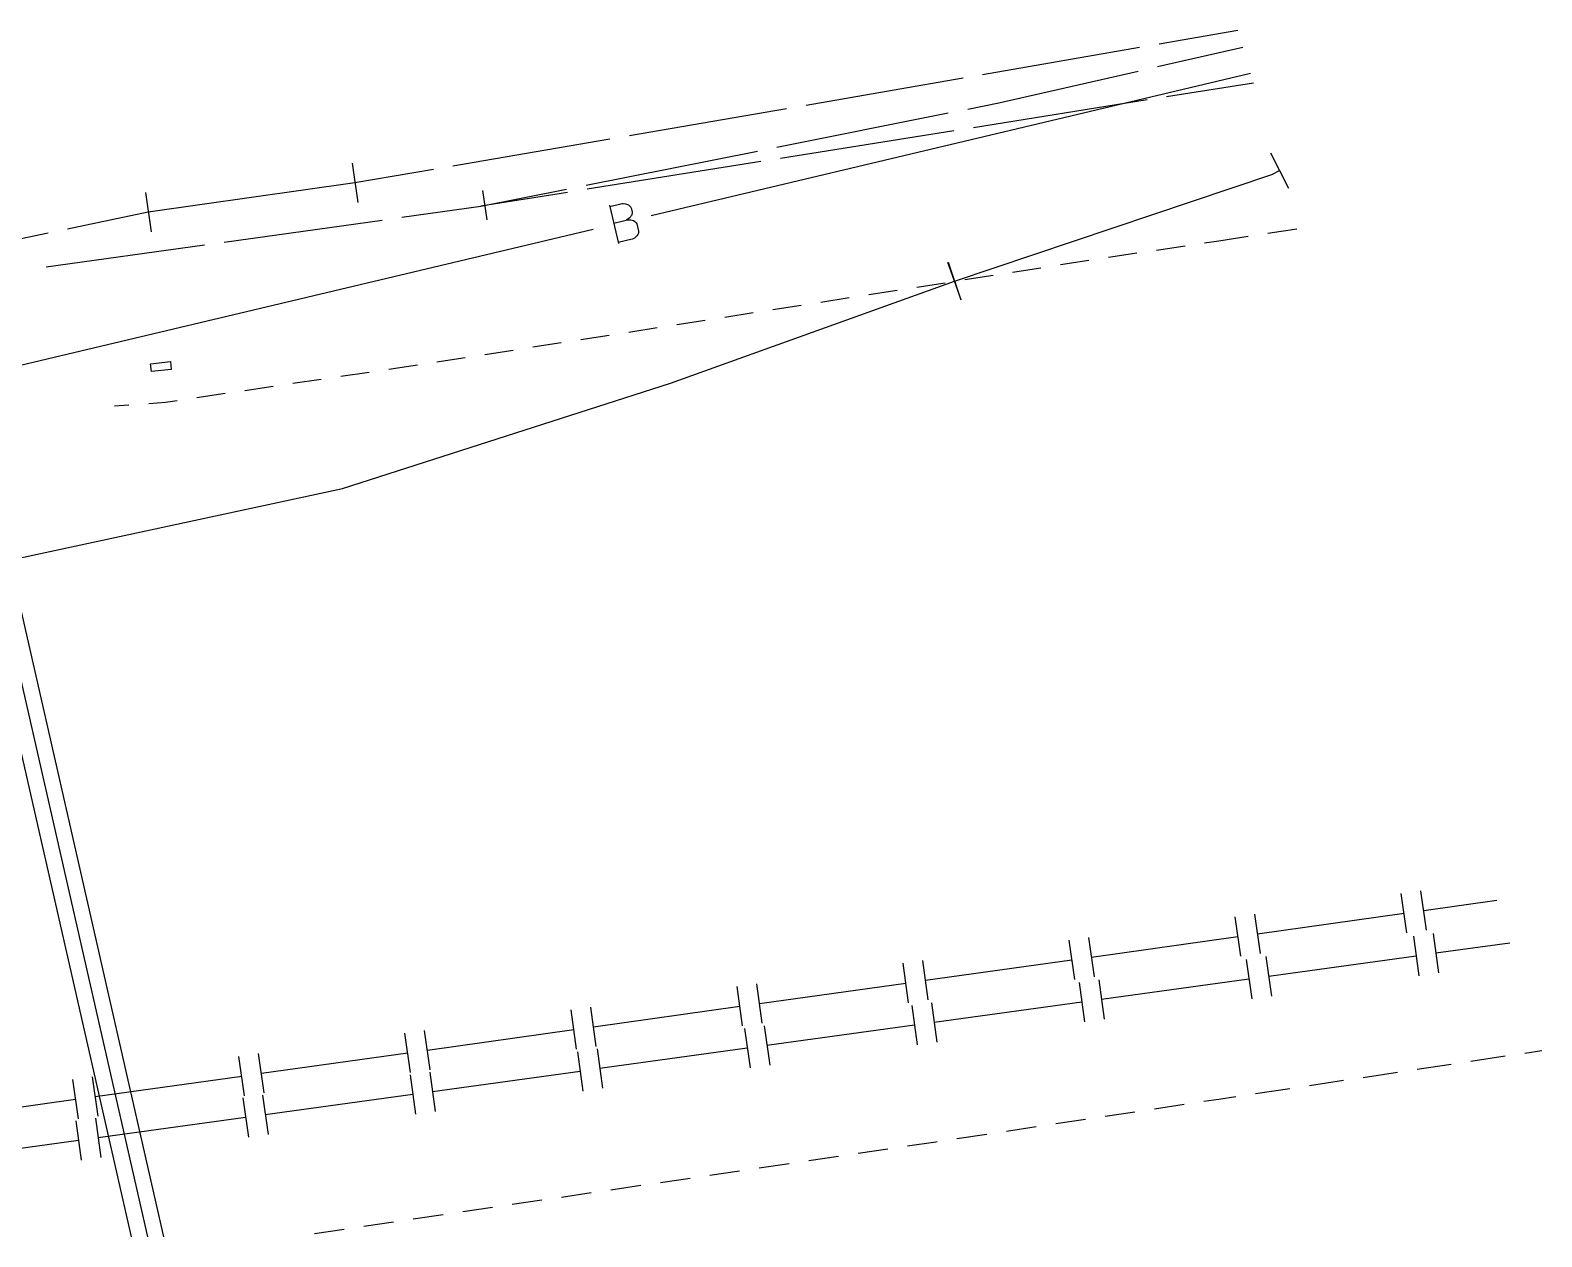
# Model space of a CAD drawing. Header units: metres. Extents: x 17798 to 17912, y 14035 to 14220.
# Drawn here: x 17870.09 to 17908.13, y 14035 to 14065.36 of the extents above; entities that cross this region are included whole.
import ezdxf

# ---------------------------------------------------------------- set-up
doc = ezdxf.new("R2010")
doc.units = ezdxf.units.M
for name, color, linetype in [('GC_BUILDING', 8, 'Continuous'), ('GC_CURB_EDGE', 1, 'Continuous'), ('GC_GAS_AXIS', 2, 'Continuous'), ('GC_POWER_AXIS', 40, 'Continuous'), ('GC_WATER_AXIS', 5, 'Continuous')]:
    doc.layers.add(name, color=color, linetype=linetype)

msp = doc.modelspace()

# ---------------------------------------------------------------- linework, layer by layer
at = {"layer": 'GC_BUILDING'}
msp.add_lwpolyline([(17873.12, 14056.971), (17873.617, 14057.026), (17873.639, 14056.827), (17873.142, 14056.772)], close=True, dxfattribs=at)
at = {"layer": 'GC_CURB_EDGE'}
for points in [[(17901.229, 14060.254), (17901.963, 14060.366)], [(17898.435, 14059.831), (17899.149, 14059.939)], [(17899.643, 14060.013), (17900, 14060.066), (17900.734, 14060.178)], [(17896.019, 14059.463), (17896.732, 14059.574)], [(17897.227, 14059.65), (17897.94, 14059.757)], [(17893.605, 14059.086), (17894.318, 14059.198)], [(17894.812, 14059.275), (17895.525, 14059.386)], [(17891.19, 14058.71), (17891.904, 14058.821)], [(17892.398, 14058.898), (17893.111, 14059.009)], [(17888.776, 14058.333), (17889.489, 14058.444)], [(17889.983, 14058.522), (17890.696, 14058.633)], [(17886.362, 14057.957), (17887.075, 14058.068)], [(17887.569, 14058.145), (17888.282, 14058.256)], [(17883.947, 14057.58), (17884.66, 14057.691)], [(17885.155, 14057.768), (17885.868, 14057.88)], [(17881.533, 14057.203), (17882.246, 14057.315)], [(17882.74, 14057.392), (17883.453, 14057.503)], [(17879.118, 14056.834), (17879.832, 14056.939)], [(17880.326, 14057.015), (17881.039, 14057.126)], [(17876.7, 14056.477), (17877.414, 14056.582)], [(17877.909, 14056.655), (17878.623, 14056.761)], [(17874.283, 14056.121), (17874.997, 14056.226)], [(17875.491, 14056.299), (17876.205, 14056.404)], [(17872.212, 14055.91), (17872.572, 14055.936)], [(17873.071, 14055.973), (17873.492, 14056.004), (17873.788, 14056.048)], [(17905.847, 14039.337), (17904.987, 14039.207)], [(17907.202, 14039.541), (17906.342, 14039.411)], [(17908.126, 14039.68), (17907.696, 14039.615)], [(17904.493, 14039.133), (17903.633, 14039.003)], [(17901.784, 14038.725), (17900.924, 14038.596)], [(17903.139, 14038.929), (17902.279, 14038.8)], [(17899.131, 14038.326), (17898.382, 14038.213)], [(17900.43, 14038.521), (17900, 14038.457), (17899.626, 14038.4)], [(17896.645, 14037.951), (17895.896, 14037.839)], [(17897.888, 14038.139), (17897.139, 14038.026)], [(17894.158, 14037.577), (17893.409, 14037.464)], [(17895.402, 14037.764), (17894.653, 14037.651)], [(17891.671, 14037.206), (17890.922, 14037.095)], [(17892.915, 14037.39), (17892.876, 14037.384), (17892.166, 14037.279)], [(17889.184, 14036.838), (17888.435, 14036.727)], [(17890.428, 14037.022), (17889.679, 14036.911)], [(17886.697, 14036.47), (17885.947, 14036.36)], [(17887.94, 14036.654), (17887.191, 14036.544)], [(17882.965, 14035.919), (17882.216, 14035.808)], [(17884.209, 14036.103), (17883.46, 14035.992)], [(17885.453, 14036.287), (17884.704, 14036.176)], [(17880.478, 14035.551), (17879.729, 14035.44)], [(17881.722, 14035.735), (17880.973, 14035.624)], [(17877.991, 14035.183), (17877.241, 14035.072)], [(17879.234, 14035.367), (17878.485, 14035.256)]]:
    msp.add_lwpolyline(points, dxfattribs=at)
at = {"layer": 'GC_GAS_AXIS'}
for points in [[(17904.73, 14042.646), (17904.591, 14043.636)], [(17905.225, 14042.715), (17905.086, 14043.706)], [(17900.977, 14042.625), (17904.661, 14043.141)], [(17905.156, 14043.211), (17906.997, 14043.468)], [(17900.551, 14042.061), (17900.413, 14043.051)], [(17901.047, 14042.13), (17900.908, 14043.12)], [(17896.373, 14041.475), (17896.234, 14042.466)], [(17896.868, 14041.545), (17896.729, 14042.535)], [(17896.799, 14042.04), (17900.482, 14042.556)], [(17904.899, 14042.561), (17905.035, 14041.57)], [(17905.394, 14042.629), (17905.531, 14041.638)], [(17907.319, 14042.39), (17905.462, 14042.134)], [(17901.186, 14042.049), (17901.323, 14041.058)], [(17904.967, 14042.065), (17901.254, 14041.553)], [(17892.194, 14040.89), (17892.056, 14041.881)], [(17892.689, 14040.96), (17892.551, 14041.95)], [(17892.62, 14041.455), (17896.303, 14041.971)], [(17900.691, 14041.98), (17900.827, 14040.99)], [(17888.016, 14040.305), (17887.877, 14041.295)], [(17888.511, 14040.374), (17888.372, 14041.365)], [(17888.442, 14040.869), (17892.125, 14041.385)], [(17896.483, 14041.4), (17896.619, 14040.409)], [(17896.978, 14041.468), (17897.115, 14040.477)], [(17900.759, 14041.485), (17897.046, 14040.973)], [(17892.77, 14040.888), (17892.907, 14039.897)], [(17896.551, 14040.904), (17892.838, 14040.392)], [(17883.837, 14039.72), (17883.699, 14040.71)], [(17884.332, 14039.789), (17884.194, 14040.779)], [(17884.263, 14040.284), (17887.946, 14040.8)], [(17892.275, 14040.819), (17892.411, 14039.829)], [(17879.659, 14039.134), (17879.52, 14040.125)], [(17880.154, 14039.204), (17880.015, 14040.194)], [(17880.085, 14039.699), (17883.768, 14040.215)], [(17888.067, 14040.239), (17888.203, 14039.248)], [(17888.562, 14040.307), (17888.698, 14039.317)], [(17892.343, 14040.324), (17888.63, 14039.812)], [(17884.354, 14039.727), (17884.49, 14038.736)], [(17888.135, 14039.743), (17884.422, 14039.231)], [(17875.48, 14038.549), (17875.341, 14039.539)], [(17875.975, 14038.618), (17875.837, 14039.609)], [(17875.906, 14039.114), (17879.589, 14039.63)], [(17883.858, 14039.658), (17883.995, 14038.668)], [(17871.797, 14038.033), (17871.658, 14039.023)], [(17871.727, 14038.528), (17875.411, 14039.044)], [(17879.65, 14039.078), (17879.787, 14038.087)], [(17880.146, 14039.146), (17880.282, 14038.156)], [(17883.927, 14039.163), (17880.214, 14038.651)], [(17871.302, 14037.964), (17871.163, 14038.954)], [(17879.719, 14038.582), (17876.006, 14038.07)], [(17867.549, 14037.943), (17871.232, 14038.459)], [(17875.442, 14038.497), (17875.579, 14037.507)], [(17875.938, 14038.566), (17876.074, 14037.575)], [(17871.234, 14037.917), (17871.371, 14036.926)], [(17871.73, 14037.985), (17871.866, 14036.995)], [(17875.511, 14038.002), (17871.798, 14037.49)], [(17871.303, 14037.422), (17867.59, 14036.909)]]:
    msp.add_lwpolyline(points, dxfattribs=at)
at = {"layer": 'GC_POWER_AXIS'}
for points in [[(17898.5, 14065.019), (17900.474, 14065.362)], [(17894.057, 14064.247), (17898.007, 14064.933)], [(17898.458, 14064.447), (17900.601, 14064.937)], [(17889.614, 14063.479), (17892.936, 14064.052), (17893.565, 14064.162)], [(17893.68, 14063.378), (17894.46, 14063.533), (17897.971, 14064.336)], [(17900.87, 14064.034), (17898.687, 14063.686)], [(17885.171, 14062.713), (17889.122, 14063.394)], [(17898.193, 14063.607), (17893.827, 14062.91)], [(17888.879, 14062.419), (17893.19, 14063.28)], [(17880.728, 14061.946), (17884.678, 14062.627)], [(17893.334, 14062.831), (17888.968, 14062.135)], [(17884.077, 14061.46), (17888.388, 14062.321)], [(17901.298, 14062.276), (17901.755, 14061.386)], [(17819.037, 14045.533), (17826.02, 14045.72), (17835.72, 14046.75), (17845.92, 14048.66), (17858.18, 14050.52), (17868.04, 14051.7), (17877.95, 14053.83), (17886.2, 14056.48), (17893.35, 14059.05), (17901.33, 14061.73), (17901.526, 14061.831)], [(17880.235, 14061.861), (17878.26, 14061.52), (17873.06, 14060.783), (17871.029, 14060.357)], [(17878.19, 14062.015), (17878.33, 14061.025)], [(17888.474, 14062.056), (17884.108, 14061.359)], [(17870.54, 14060.254), (17868.423, 14059.81), (17867.737, 14060.177), (17867.108, 14061.208)], [(17872.99, 14061.278), (17873.13, 14060.288)], [(17881.431, 14060.932), (17883.587, 14061.362)], [(17883.614, 14061.28), (17881.431, 14060.932)], [(17881.474, 14061.331), (17881.578, 14060.588)], [(17879.442, 14060.655), (17881.431, 14060.932)], [(17874.968, 14060.032), (17878.947, 14060.586)], [(17870.495, 14059.409), (17874.473, 14059.963)], [(17893.519, 14058.579), (17893.181, 14059.521)], [(17893.191, 14059.524), (17893.509, 14058.576)]]:
    msp.add_lwpolyline(points, dxfattribs=at)
at = {"layer": 'GC_WATER_AXIS'}
for points in [[(17885.712, 14060.7), (17900.797, 14064.279)], [(17884.665, 14060.962), (17884.895, 14059.992)], [(17884.673, 14060.927), (17884.984, 14061), (17885.014, 14061.002), (17885.067, 14060.995), (17885.119, 14060.979), (17885.141, 14060.969), (17885.161, 14060.954), (17885.182, 14060.934), (17885.201, 14060.908), (17885.208, 14060.894), (17885.235, 14060.782), (17885.235, 14060.759), (17885.229, 14060.727), (17885.219, 14060.703), (17885.207, 14060.679), (17885.185, 14060.653), (17885.155, 14060.626), (17885.127, 14060.606), (17885.085, 14060.585)], [(17869.167, 14056.774), (17884.253, 14060.353)], [(17884.772, 14060.511), (17885.085, 14060.585)], [(17885.085, 14060.585), (17885.123, 14060.59), (17885.157, 14060.594), (17885.207, 14060.591), (17885.24, 14060.582), (17885.272, 14060.57), (17885.308, 14060.546), (17885.336, 14060.516), (17885.353, 14060.487), (17885.397, 14060.302), (17885.397, 14060.283), (17885.393, 14060.255), (17885.38, 14060.221), (17885.355, 14060.187), (17885.332, 14060.162), (17885.292, 14060.131), (17885.266, 14060.116), (17885.24, 14060.107), (17884.888, 14060.023)], [(17873.45, 14035), (17869.058, 14054.276), (17868.272, 14054.14), (17872.632, 14035)], [(17868.665, 14054.208), (17873.041, 14035)]]:
    msp.add_lwpolyline(points, dxfattribs=at)

doc.saveas('drawing.dxf')
